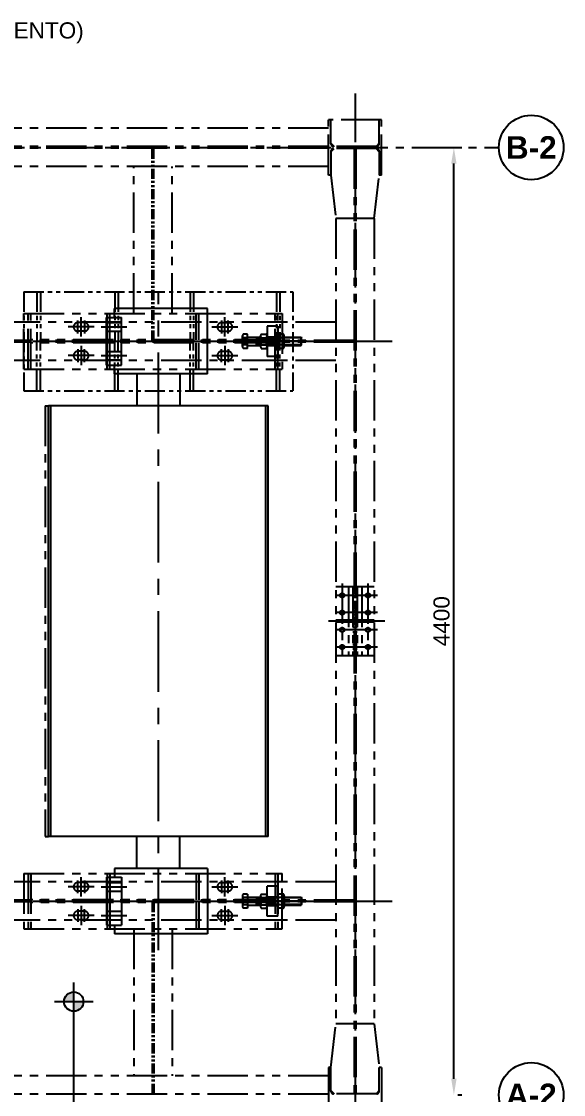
# Model space of a CAD drawing. Header units: millimetres. Extents: x -16232 to 52632, y -3739 to 20678.
# Drawn here: x 6246 to 8765, y 2635 to 7618 of the extents above; entities that cross this region are included whole.
import ezdxf
from ezdxf.enums import TextEntityAlignment as Align

# ---------------------------------------------------------------- set-up
doc = ezdxf.new("R2010")
doc.units = ezdxf.units.MM
doc.header["$LTSCALE"] = 300
doc.header["$MEASUREMENT"] = 0
for name, pattern in [('CENTER', [2, 1.25, -0.25, 0.25, -0.25]), ('CENTER2', [1.125, 0.75, -0.125, 0.125, -0.125]), ('PHANTOM2', [1.25, 0.625, -0.125, 0.125, -0.125, 0.125, -0.125])]:
    doc.linetypes.add(name, pattern=pattern)
for name, color, linetype in [('CENTRO', 1, 'CENTER'), ('EM-PJ-CENTRO', 10, 'CENTER2'), ('EM-PJ-COTA', 7, 'Continuous'), ('EM-PJ-FANTASMA', 8, 'PHANTOM2'), ('EM-PJ-TEXTO', 7, 'Continuous'), ('FINA', 8, 'Continuous')]:
    doc.layers.add(name, color=color, linetype=linetype)
doc.styles.add('PADRAO ANGLO', font='arial.ttf')
doc.styles.add('PADRAO ANGLO NEG', font='arialbd.ttf')
doc.dimstyles.new('COTAS-ANGLO-PADRÃO', dxfattribs={"dimscale": 30, "dimtxt": 2.5, "dimasz": 2.5, "dimexe": 1.25, "dimexo": 0.625, "dimtad": 1, "dimtxsty": 'PADRAO ANGLO', "dimcen": 2.5, "dimclrd": 256, "dimclre": 256, "dimclrt": 256, "dimadec": 0, "dimazin": 0, "dimtfac": 1, "dimtmove": 0, "dimatfit": 0, "dimfxl": 1, "dimarcsym": 0})

# ---------------------------------------------------------------- blocks, each defined once
blk = doc.blocks.new('*D40')
at = {"layer": 'Defpoints', "color": 0, "transparency": 16777216}
for p in [(8255.1, 7032.8), (8255.1, 7032.8), (8255.1, 2632.8)]:
    blk.add_point(p, dxfattribs=at)
at = {"layer": 'EM-PJ-COTA', "lineweight": -2, "transparency": 16777216}
for p, q in [((8273.8, 7032.8), (8292.6, 7032.8)), ((8255.1, 2707.8), (8255.1, 6957.8)), ((8273.8, 2632.8), (8292.6, 2632.8))]:
    blk.add_line(p, q, dxfattribs=at)
at = {"layer": 'EM-PJ-COTA', "transparency": 16777216}
for points in [[(8242.6, 6957.8), (8267.6, 6957.8), (8255.1, 7032.8)], [(8242.6, 2707.8), (8267.6, 2707.8), (8255.1, 2632.8)]]:
    blk.add_solid(points, dxfattribs=at)
at = {"layer": 'EM-PJ-COTA', "transparency": 16777216, "insert": (8198, 4832.8), "char_height": 75, "attachment_point": 5, "rotation": 90, "style": 'PADRAO ANGLO'}
blk.add_mtext('4400', dxfattribs=at)
blk = doc.blocks.new('A$C1EAA2A16')
for p, q in [((-1000, 510), (1000, 510)), ((-1000, 510), (-1000, -510)), ((-1000, 500), (1000, 500)), ((1000, 510), (1000, -510)), ((-1148.5, 228.9), (-1451.5, 228.9)), ((-1451.5, 228.9), (-1451.5, -204.6)), ((-1148.5, 228.9), (-1148.5, -204.6)), ((1148.5, 228.9), (1451.5, 228.9)), ((1148.5, 228.9), (1148.5, -204.6)), ((1451.5, 228.9), (1451.5, -204.6)), ((-1148.5, 100), (-1000, 100)), ((1148.5, 100), (1000, 100)), ((-1366.7, -266.3), (-1366.7, -146.3)), ((-1233.3, -266.3), (-1233.3, -146.3)), ((-1148.5, -100), (-1000, -100)), ((1148.5, -100), (1000, -100)), ((1233.3, -266.3), (1233.3, -146.3)), ((1366.7, -266.3), (1366.7, -146.3)), ((-1189, -171.3), (-1411, -171.3)), ((-1411, -241.3), (-1411, -171.3)), ((-1386.7, -241.3), (-1386.7, -171.3)), ((-1346.7, -241.3), (-1346.7, -171.3)), ((-1253.4, -241.3), (-1253.4, -171.3)), ((-1213.3, -241.3), (-1213.3, -171.3)), ((-1189, -241.3), (-1189, -171.3)), ((1189, -171.3), (1411, -171.3)), ((1189, -241.3), (1189, -171.3)), ((1213.3, -241.3), (1213.3, -171.3)), ((1253.3, -241.3), (1253.3, -171.3)), ((1346.6, -241.3), (1346.6, -171.3)), ((1386.7, -241.3), (1386.7, -171.3)), ((1411, -241.3), (1411, -171.3)), ((-1411, -204.6), (-1451.5, -204.6)), ((-1189, -241.3), (-1411, -241.3)), ((-1148.5, -204.6), (-1189, -204.6)), ((1148.5, -204.6), (1189, -204.6)), ((1189, -241.3), (1411, -241.3)), ((1411, -204.6), (1451.5, -204.6)), ((-1000, -500), (1000, -500)), ((-1000, -510), (1000, -510))]:
    blk.add_line(p, q)
at = {"layer": 'CENTRO'}
for p, q in [((-1300, -291.3), (-1300, 278.9)), ((1300, -291.3), (1300, 278.9)), ((-1527.8, 0), (1527.8, 0))]:
    blk.add_line(p, q, dxfattribs=at)

msp = doc.modelspace()

# ---------------------------------------------------------------- hatches: boundary and pattern name
at = {"layer": 'EM-PJ-COTA'}
h = msp.add_hatch(color=256, dxfattribs=at)
h.dxf.hatch_style = 1
h.paths.add_polyline_path([(6489.044, 3021.185, 0.41421356), (6534.044, 3066.185), (6489.044, 3066.185)])
h.paths.add_polyline_path([(6489.044, 3111.185, 0.41421356), (6444.044, 3066.185), (6489.044, 3066.185)])

# ---------------------------------------------------------------- linework, layer by layer
at = {"layer": 'EM-PJ-CENTRO'}
for p, q in [((7795.96, 7282.792), (7795.96, 2382.792)), ((3672.96, 7032.792), (8464.716, 7032.792))]:
    msp.add_line(p, q, dxfattribs=at)
at = {"layer": 'EM-PJ-COTA'}
for p, q in [((6489.044, 2284.843), (6489.044, 3155.652)), ((6399.044, 3066.185), (6579.044, 3066.185))]:
    msp.add_line(p, q, dxfattribs=at)
for centre, radius in [((8614.716, 7032.792), 150), ((6489.044, 3066.185), 45), ((8614.716, 2632.792), 150)]:
    msp.add_circle(centre, radius, dxfattribs=at)
at = {"layer": 'EM-PJ-FANTASMA'}
for p, q in [((7672.96, 6904.792), (7672.96, 7160.792)), ((7918.96, 7160.792), (7672.96, 7160.792)), ((7683.66, 7049.842), (7683.66, 7160.792)), ((7908.26, 7049.842), (7908.26, 7160.792)), ((7918.96, 6904.792), (7918.96, 7160.792)), ((7672.96, 7121.792), (3968.96, 7121.792)), ((7672.96, 7036.642), (3968.96, 7036.642)), ((7672.96, 7028.942), (3968.96, 7028.942)), ((7683.66, 7053.042), (7698.66, 7038.042)), ((7683.66, 7012.542), (7698.66, 7027.542)), ((7896.46, 7038.042), (7695.46, 7038.042)), ((7896.46, 7027.542), (7695.46, 7027.542)), ((7792.11, 7027.542), (7792.11, 2638.042)), ((7799.81, 7027.542), (7799.81, 2638.042)), ((7908.26, 7053.042), (7893.26, 7038.042)), ((7908.26, 7012.542), (7893.26, 7027.542)), ((7683.66, 7015.742), (7683.66, 6904.792)), ((7908.26, 7015.742), (7908.26, 6904.792)), ((7672.96, 6943.792), (3968.96, 6943.792)), ((6767.96, 6261.792), (6767.96, 6943.792)), ((6945.96, 6261.792), (6945.96, 6943.792)), ((7683.66, 6904.792), (7672.96, 6904.792)), ((7683.66, 6904.792), (7706.96, 6702.542)), ((7884.96, 6702.542), (7908.26, 6904.792)), ((7918.96, 6904.792), (7908.26, 6904.792)), ((7706.96, 6702.542), (7706.96, 2963.042)), ((7884.96, 6702.542), (7706.96, 6702.542)), ((7884.96, 6702.542), (7884.96, 2963.042)), ((6256.96, 6261.792), (7456.96, 6261.792)), ((6256.96, 6003.792), (6256.96, 6261.792)), ((6276.96, 6003.792), (6276.96, 6261.792)), ((6289.96, 6003.792), (6289.96, 6261.792)), ((6507.96, 6169.442), (6507.96, 6229.442)), ((6522.96, 6154.442), (6522.96, 6244.442)), ((6537.96, 6229.442), (6537.96, 6169.442)), ((6643.96, 6139.292), (6643.96, 6261.792)), ((6656.96, 6139.292), (6656.96, 6261.792)), ((7056.96, 6139.292), (7056.96, 6261.792)), ((7069.96, 6139.292), (7069.96, 6261.792)), ((7175.96, 6229.442), (7175.96, 6169.442)), ((7190.96, 6154.442), (7190.96, 6244.442)), ((7205.96, 6169.442), (7205.96, 6229.442)), ((7423.96, 6003.792), (7423.96, 6261.792)), ((7436.96, 6003.792), (7436.96, 6261.792)), ((7456.96, 6261.792), (7456.96, 6003.792)), ((6256.96, 6221.792), (5384.96, 6221.792)), ((7456.96, 6221.792), (6256.96, 6221.792)), ((6582.96, 6199.442), (6462.96, 6199.442)), ((6537.96, 6219.442), (6507.96, 6219.442)), ((6537.96, 6179.442), (6507.96, 6179.442)), ((7130.96, 6199.442), (7250.96, 6199.442)), ((7175.96, 6219.442), (7205.96, 6219.442)), ((7175.96, 6179.442), (7205.96, 6179.442)), ((7386.96, 6202.792), (7386.96, 6062.792)), ((7436.96, 6202.792), (7386.96, 6202.792)), ((7436.96, 6202.792), (7436.96, 6062.792)), ((7706.96, 6221.792), (7456.96, 6221.792)), ((3672.96, 6132.792), (7968.96, 6132.792)), ((7792.11, 6136.642), (3849.81, 6136.642)), ((7423.96, 6139.292), (6289.96, 6139.292)), ((7570.46, 6132.792), (7249.21, 6132.792)), ((7272.96, 6108.11), (7272.96, 6157.474)), ((7295.918, 6165.701), (7276.395, 6165.701)), ((7295.918, 6149.247), (7276.395, 6149.247)), ((7295.918, 6099.883), (7295.918, 6165.701)), ((7295.918, 6160.184), (7296.71, 6160.184)), ((7296.71, 6105.4), (7296.71, 6160.184)), ((7296.71, 6151.792), (7356.876, 6151.792)), ((7337.876, 6148.705), (7336.094, 6151.792)), ((7337.876, 6148.705), (7337.876, 6132.792)), ((7356.876, 6148.705), (7337.876, 6148.705)), ((7337.876, 6116.88), (7337.876, 6132.792)), ((7356.876, 6108.11), (7356.876, 6157.474)), ((7360.312, 6165.701), (7383.524, 6165.701)), ((7360.312, 6149.247), (7383.524, 6149.247)), ((7386.96, 6108.11), (7386.96, 6157.474)), ((7386.96, 6152.792), (7436.96, 6152.792)), ((7386.96, 6151.792), (7436.96, 6151.792)), ((7436.96, 6148.705), (7386.96, 6148.705)), ((7436.96, 6108.11), (7436.96, 6157.474)), ((7463.608, 6165.701), (7440.395, 6165.701)), ((7463.608, 6149.247), (7440.395, 6149.247)), ((7467.043, 6108.11), (7467.043, 6157.474)), ((7467.043, 6151.792), (7544.927, 6151.792)), ((7546.71, 6148.705), (7467.043, 6148.705)), ((7544.927, 6113.792), (7544.927, 6151.792)), ((7544.927, 6151.792), (7546.71, 6148.705)), ((7546.71, 6116.88), (7546.71, 6148.705)), ((7792.11, 6128.942), (3849.81, 6128.942)), ((7423.96, 6126.292), (6289.96, 6126.292)), ((6507.96, 6096.142), (6507.96, 6036.142)), ((6537.96, 6086.142), (6507.96, 6086.142)), ((6522.96, 6111.142), (6522.96, 6021.142)), ((6537.96, 6036.142), (6537.96, 6096.142)), ((6643.96, 6003.792), (6643.96, 6126.292)), ((6656.96, 6003.792), (6656.96, 6126.292)), ((7056.96, 6003.792), (7056.96, 6126.292)), ((7069.96, 6003.792), (7069.96, 6126.292)), ((7175.96, 6036.142), (7175.96, 6096.142)), ((7175.96, 6086.142), (7205.96, 6086.142)), ((7190.96, 6111.142), (7190.96, 6021.142)), ((7205.96, 6096.142), (7205.96, 6036.142)), ((7295.918, 6116.338), (7276.395, 6116.338)), ((7295.918, 6099.883), (7276.395, 6099.883)), ((7295.918, 6105.4), (7296.71, 6105.4)), ((7296.71, 6113.792), (7356.876, 6113.792)), ((7337.876, 6116.88), (7336.094, 6113.792)), ((7356.876, 6116.88), (7337.876, 6116.88)), ((7360.312, 6116.338), (7383.524, 6116.338)), ((7360.312, 6099.883), (7383.524, 6099.883)), ((7436.96, 6116.88), (7386.96, 6116.88)), ((7386.96, 6113.792), (7436.96, 6113.792)), ((7386.96, 6112.792), (7436.96, 6112.792)), ((7463.608, 6116.338), (7440.395, 6116.338)), ((7463.608, 6099.883), (7440.395, 6099.883)), ((7546.71, 6116.88), (7467.043, 6116.88)), ((7467.043, 6113.792), (7544.927, 6113.792)), ((7544.927, 6113.792), (7546.71, 6116.88)), ((6256.96, 6043.792), (5384.96, 6043.792)), ((7456.96, 6043.792), (6256.96, 6043.792)), ((6582.96, 6066.142), (6462.96, 6066.142)), ((6537.96, 6046.142), (6507.96, 6046.142)), ((7130.96, 6066.142), (7250.96, 6066.142)), ((7175.96, 6046.142), (7205.96, 6046.142)), ((7436.96, 6062.792), (7386.96, 6062.792)), ((7706.96, 6043.792), (7456.96, 6043.792)), ((6256.96, 6003.792), (7456.96, 6003.792)), ((6355.96, 5832.792), (6355.96, 3832.792)), ((6355.96, 5832.792), (6371.96, 5832.792)), ((7884.96, 4992.792), (7706.96, 4992.792)), ((7735.96, 5007.792), (7735.96, 4657.792)), ((7764.96, 4992.792), (7764.96, 4672.792)), ((7786.11, 4992.792), (7786.11, 4672.792)), ((7805.81, 4992.792), (7805.81, 4672.792)), ((7826.96, 4992.792), (7826.96, 4672.792)), ((7855.96, 5007.792), (7855.96, 4657.792)), ((7899.96, 4952.792), (7691.96, 4952.792)), ((7805.81, 4963.292), (7786.11, 4963.292)), ((7805.81, 4942.292), (7786.11, 4942.292)), ((7899.96, 4872.792), (7691.96, 4872.792)), ((7884.96, 4837.792), (7706.96, 4837.792)), ((7805.81, 4883.292), (7786.11, 4883.292)), ((7805.81, 4862.292), (7786.11, 4862.292)), ((7934.96, 4832.792), (7656.96, 4832.792)), ((7899.96, 4792.792), (7691.96, 4792.792)), ((7884.96, 4827.792), (7706.96, 4827.792)), ((7805.81, 4803.292), (7786.11, 4803.292)), ((7805.81, 4782.292), (7786.11, 4782.292)), ((7899.96, 4712.792), (7691.96, 4712.792)), ((7805.81, 4723.292), (7786.11, 4723.292)), ((7805.81, 4702.292), (7786.11, 4702.292)), ((7884.96, 4672.792), (7706.96, 4672.792)), ((6355.96, 3832.792), (6371.96, 3832.792)), ((6256.96, 3661.792), (7456.96, 3661.792)), ((6256.96, 3661.792), (6256.96, 3403.792)), ((6276.96, 3661.792), (6276.96, 3403.792)), ((6289.96, 3661.792), (6289.96, 3403.792)), ((6522.96, 3554.442), (6522.96, 3644.442)), ((6643.96, 3661.792), (6643.96, 3539.292)), ((6656.96, 3661.792), (6656.96, 3539.292)), ((7056.96, 3661.792), (7056.96, 3539.292)), ((7069.96, 3661.792), (7069.96, 3539.292)), ((7190.96, 3554.442), (7190.96, 3644.442)), ((7423.96, 3661.792), (7423.96, 3403.792)), ((7436.96, 3661.792), (7436.96, 3403.792)), ((7456.96, 3403.792), (7456.96, 3661.792)), ((6256.96, 3621.792), (5384.96, 3621.792)), ((7456.96, 3621.792), (6256.96, 3621.792)), ((6582.96, 3599.442), (6462.96, 3599.442)), ((6507.96, 3569.442), (6507.96, 3629.442)), ((6537.96, 3619.442), (6507.96, 3619.442)), ((6537.96, 3629.442), (6537.96, 3569.442)), ((7130.96, 3599.442), (7250.96, 3599.442)), ((7175.96, 3629.442), (7175.96, 3569.442)), ((7175.96, 3619.442), (7205.96, 3619.442)), ((7205.96, 3569.442), (7205.96, 3629.442)), ((7386.96, 3462.792), (7386.96, 3602.792)), ((7436.96, 3602.792), (7386.96, 3602.792)), ((7436.96, 3462.792), (7436.96, 3602.792)), ((7706.96, 3621.792), (7456.96, 3621.792)), ((7423.96, 3539.292), (6289.96, 3539.292)), ((6537.96, 3579.442), (6507.96, 3579.442)), ((7175.96, 3579.442), (7205.96, 3579.442)), ((7272.96, 3557.474), (7272.96, 3508.11)), ((7295.918, 3565.701), (7276.395, 3565.701)), ((7295.918, 3549.247), (7276.395, 3549.247)), ((7295.918, 3565.701), (7295.918, 3499.883)), ((7295.918, 3560.184), (7296.71, 3560.184)), ((7296.71, 3560.184), (7296.71, 3505.4)), ((7296.71, 3551.792), (7356.876, 3551.792)), ((7337.876, 3548.705), (7336.094, 3551.792)), ((7337.876, 3548.705), (7337.876, 3532.792)), ((7356.876, 3548.705), (7337.876, 3548.705)), ((7356.876, 3557.474), (7356.876, 3508.11)), ((7360.312, 3565.701), (7383.524, 3565.701)), ((7360.312, 3549.247), (7383.524, 3549.247)), ((7386.96, 3557.474), (7386.96, 3508.11)), ((7386.96, 3552.792), (7436.96, 3552.792)), ((7386.96, 3551.792), (7436.96, 3551.792)), ((7436.96, 3548.705), (7386.96, 3548.705)), ((7436.96, 3557.474), (7436.96, 3508.11)), ((7463.608, 3565.701), (7440.395, 3565.701)), ((7463.608, 3549.247), (7440.395, 3549.247)), ((7467.043, 3557.474), (7467.043, 3508.11)), ((7467.043, 3551.792), (7544.927, 3551.792)), ((7546.71, 3548.705), (7467.043, 3548.705)), ((7544.927, 3551.792), (7546.71, 3548.705)), ((7544.927, 3551.792), (7544.927, 3513.792)), ((7546.71, 3548.705), (7546.71, 3516.88)), ((3672.96, 3532.792), (7968.96, 3532.792)), ((7792.11, 3536.642), (3849.81, 3536.642)), ((7792.11, 3528.942), (3849.81, 3528.942)), ((7423.96, 3526.292), (6289.96, 3526.292)), ((6507.96, 3496.142), (6507.96, 3436.142)), ((6522.96, 3511.142), (6522.96, 3421.142)), ((6537.96, 3436.142), (6537.96, 3496.142)), ((6643.96, 3526.292), (6643.96, 3403.792)), ((6656.96, 3526.292), (6656.96, 3403.792)), ((7056.96, 3526.292), (7056.96, 3403.792)), ((7069.96, 3526.292), (7069.96, 3403.792)), ((7175.96, 3436.142), (7175.96, 3496.142)), ((7190.96, 3511.142), (7190.96, 3421.142)), ((7205.96, 3496.142), (7205.96, 3436.142)), ((7570.46, 3532.792), (7249.21, 3532.792)), ((7295.918, 3516.338), (7276.395, 3516.338)), ((7295.918, 3499.883), (7276.395, 3499.883)), ((7295.918, 3505.4), (7296.71, 3505.4)), ((7296.71, 3513.792), (7356.876, 3513.792)), ((7337.876, 3516.88), (7336.094, 3513.792)), ((7337.876, 3516.88), (7337.876, 3532.792)), ((7356.876, 3516.88), (7337.876, 3516.88)), ((7360.312, 3516.338), (7383.524, 3516.338)), ((7360.312, 3499.883), (7383.524, 3499.883)), ((7436.96, 3516.88), (7386.96, 3516.88)), ((7386.96, 3513.792), (7436.96, 3513.792)), ((7386.96, 3512.792), (7436.96, 3512.792)), ((7463.608, 3516.338), (7440.395, 3516.338)), ((7463.608, 3499.883), (7440.395, 3499.883)), ((7546.71, 3516.88), (7467.043, 3516.88)), ((7467.043, 3513.792), (7544.927, 3513.792)), ((7544.927, 3513.792), (7546.71, 3516.88)), ((6256.96, 3443.792), (5384.96, 3443.792)), ((7456.96, 3443.792), (6256.96, 3443.792)), ((6582.96, 3466.142), (6462.96, 3466.142)), ((6537.96, 3486.142), (6507.96, 3486.142)), ((6537.96, 3446.142), (6507.96, 3446.142)), ((7130.96, 3466.142), (7250.96, 3466.142)), ((7175.96, 3486.142), (7205.96, 3486.142)), ((7175.96, 3446.142), (7205.96, 3446.142)), ((7436.96, 3462.792), (7386.96, 3462.792)), ((7706.96, 3443.792), (7456.96, 3443.792)), ((6256.96, 3403.792), (7456.96, 3403.792)), ((6767.96, 3403.792), (6767.96, 2721.792)), ((6945.96, 3403.792), (6945.96, 2721.792)), ((7683.66, 2760.792), (7706.96, 2963.042)), ((7884.96, 2963.042), (7706.96, 2963.042)), ((7884.96, 2963.042), (7908.26, 2760.792)), ((7672.96, 2760.792), (7672.96, 2504.792)), ((7683.66, 2760.792), (7672.96, 2760.792)), ((7683.66, 2649.842), (7683.66, 2760.792)), ((7908.26, 2649.842), (7908.26, 2760.792)), ((7918.96, 2760.792), (7908.26, 2760.792)), ((7918.96, 2760.792), (7918.96, 2504.792)), ((7672.96, 2721.792), (3968.96, 2721.792)), ((7683.66, 2653.042), (7698.66, 2638.042)), ((7908.26, 2653.042), (7893.26, 2638.042)), ((7672.96, 2636.642), (3968.96, 2636.642)), ((7896.46, 2638.042), (7695.46, 2638.042))]:
    msp.add_line(p, q, dxfattribs=at)
at = {"layer": 'EM-PJ-FANTASMA', "ltscale": 0.25}
for p, q in [((6853.11, 6136.642), (6853.11, 7028.942)), ((6860.81, 6136.642), (6860.81, 7028.942)), ((6853.11, 3528.942), (6853.11, 2636.642)), ((6860.81, 3528.942), (6860.81, 2636.642))]:
    msp.add_line(p, q, dxfattribs=at)
at = {"layer": 'EM-PJ-FANTASMA', "ltscale": 0.5}
for p, q in [((6256.504, 6362.792), (6256.504, 5902.792)), ((6256.504, 6362.792), (7506.504, 6362.792)), ((6317.504, 6362.792), (6317.504, 6136.642)), ((6333.504, 6362.792), (6333.504, 6136.642)), ((6679.712, 6362.792), (6679.712, 6136.642)), ((6695.712, 6362.792), (6695.712, 6136.642)), ((7029.712, 6362.792), (7029.712, 6136.642)), ((7045.712, 6362.792), (7045.712, 6136.642)), ((7430.862, 6362.792), (7430.862, 6136.642)), ((7446.862, 6362.792), (7446.862, 6136.642)), ((7506.504, 6362.792), (7506.504, 5902.792)), ((6317.504, 5902.792), (6317.504, 6128.942)), ((6333.504, 5902.792), (6333.504, 6128.942)), ((6679.712, 5902.792), (6679.712, 6128.942)), ((6695.712, 5902.792), (6695.712, 6128.942)), ((7029.712, 5902.792), (7029.712, 6128.942)), ((7045.712, 5902.792), (7045.712, 6128.942)), ((7430.862, 5902.792), (7430.862, 6128.942)), ((7446.862, 5902.792), (7446.862, 6128.942)), ((6256.504, 5902.792), (7506.504, 5902.792))]:
    msp.add_line(p, q, dxfattribs=at)
at = {"layer": 'EM-PJ-FANTASMA'}
for centre in [(7735.96, 4952.792), (7855.96, 4952.792), (7735.96, 4872.792), (7855.96, 4872.792), (7735.96, 4792.792), (7855.96, 4792.792), (7735.96, 4712.792), (7855.96, 4712.792)]:
    msp.add_circle(centre, 10.5, dxfattribs=at)
for centre, radius, start, end in [((7695.46, 7049.842), 11.8, 180, 270), ((7695.46, 7015.742), 11.8, 90, 180), ((7896.46, 7049.842), 11.8, 270, 0), ((7896.46, 7015.742), 11.8, 0, 90), ((6507.96, 6199.442), 20, 90, 270), ((6537.96, 6199.442), 20, 270, 90), ((7175.96, 6199.442), 20, 90, 270), ((7205.96, 6199.442), 20, 270, 90), ((7284.529, 6157.474), 11.569, 134.673904, 225.326096), ((7314.084, 6132.792), 41.125, 156.414839, 203.585161), ((7368.446, 6157.474), 11.569, 134.673904, 225.326096), ((7398.001, 6132.792), 41.125, 156.414839, 203.585161), ((7375.39, 6157.474), 11.569, 314.673904, 45.326096), ((7345.835, 6132.792), 41.125, 336.414839, 23.585161), ((7448.529, 6157.474), 11.569, 134.673904, 225.326096), ((7478.084, 6132.792), 41.125, 156.414839, 203.585161), ((7455.474, 6157.474), 11.569, 314.673904, 45.326096), ((7425.918, 6132.792), 41.125, 336.414839, 23.585161), ((6507.96, 6066.142), 20, 90, 270), ((6537.96, 6066.142), 20, 270, 90), ((7175.96, 6066.142), 20, 90, 270), ((7205.96, 6066.142), 20, 270, 90), ((7284.529, 6108.11), 11.569, 134.673904, 225.326096), ((7368.446, 6108.11), 11.569, 134.673904, 225.326096), ((7375.39, 6108.11), 11.569, 314.673904, 45.326096), ((7448.529, 6108.11), 11.569, 134.673904, 225.326096), ((7455.474, 6108.11), 11.569, 314.673904, 45.326096), ((6507.96, 3599.442), 20, 90, 270), ((6537.96, 3599.442), 20, 270, 90), ((7175.96, 3599.442), 20, 90, 270), ((7205.96, 3599.442), 20, 270, 90), ((7284.529, 3557.474), 11.569, 134.673904, 225.326096), ((7314.084, 3532.792), 41.125, 156.414839, 203.585161), ((7368.446, 3557.474), 11.569, 134.673904, 225.326096), ((7398.001, 3532.792), 41.125, 156.414839, 203.585161), ((7375.39, 3557.474), 11.569, 314.673904, 45.326096), ((7345.835, 3532.792), 41.125, 336.414839, 23.585161), ((7448.529, 3557.474), 11.569, 134.673904, 225.326096), ((7478.084, 3532.792), 41.125, 156.414839, 203.585161), ((7455.474, 3557.474), 11.569, 314.673904, 45.326096), ((7425.918, 3532.792), 41.125, 336.414839, 23.585161), ((7284.529, 3508.11), 11.569, 134.673904, 225.326096), ((7368.446, 3508.11), 11.569, 134.673904, 225.326096), ((7375.39, 3508.11), 11.569, 314.673904, 45.326096), ((7448.529, 3508.11), 11.569, 134.673904, 225.326096), ((7455.474, 3508.11), 11.569, 314.673904, 45.326096), ((6507.96, 3466.142), 20, 90, 270), ((6537.96, 3466.142), 20, 270, 90), ((7175.96, 3466.142), 20, 90, 270), ((7205.96, 3466.142), 20, 270, 90), ((7695.46, 2649.842), 11.8, 180, 270), ((7896.46, 2649.842), 11.8, 270, 0)]:
    msp.add_arc(centre, radius, start, end, dxfattribs=at)

# ---------------------------------------------------------------- block references
at = {"layer": 'FINA', "xscale": -1, "rotation": 270}
msp.add_blockref('A$C1EAA2A16', (6881.96, 4832.792), dxfattribs=at)

# ---------------------------------------------------------------- texts
at = {"layer": 'EM-PJ-TEXTO'}
for s, height, style, p in [('(TORRE DE ESTICAMENTO)', 75, 'PADRAO ANGLO', (5836.748, 7576.507)), ('B-2', 105, 'PADRAO ANGLO NEG', (8614.716, 7032.792)), ('A-2', 105, 'PADRAO ANGLO NEG', (8614.716, 2632.792))]:
    msp.add_text(s, height=height, dxfattribs=dict(at, style=style)).set_placement(p, align=Align.MIDDLE_CENTER)

# ---------------------------------------------------------------- dimensions: what is measured, and where the dimension line sits
at = {"layer": 'EM-PJ-COTA'}
dim = msp.add_linear_dim(base=(8255.065, 7032.792), p1=(8255.065, 2632.792), p2=(8255.065, 7032.792), angle=90, dimstyle='COTAS-ANGLO-PADRÃO', override={"dimscale": 30, "dimdec": 0}, dxfattribs=at)
dim.commit()
dim.dimension.update_dxf_attribs({"geometry": '*D40', "text_midpoint": (8198.022, 4832.792)})

doc.saveas('drawing.dxf')
